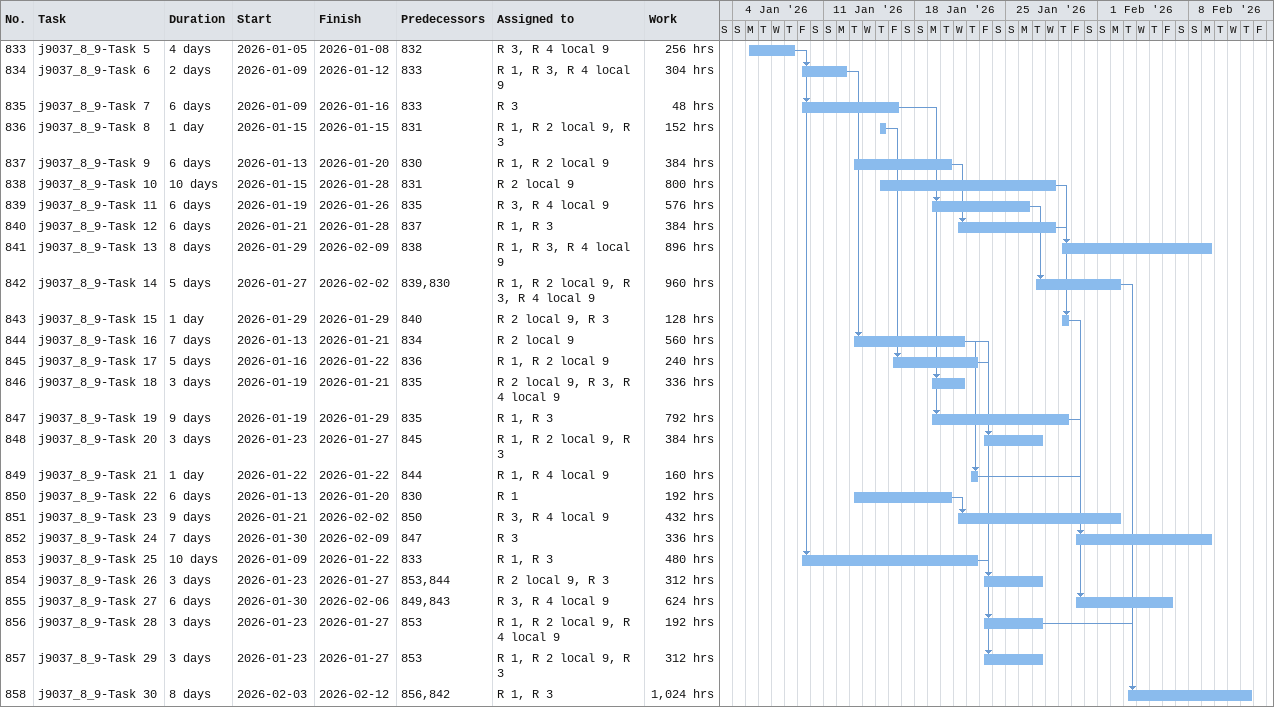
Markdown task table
| ID | Task | Duration | Start | Finish | Predecessors | Resources | Work (h) |
|---|---|---|---|---|---|---|---|
| 833 | j9037_8_9-Task 5 | 4d | 2026-01-05 | 2026-01-08 | 832 | R 3, R 4 local 9 | 256 |
| 834 | j9037_8_9-Task 6 | 2d | 2026-01-09 | 2026-01-12 | 833 | R 1, R 3, R 4 local 9 | 304 |
| 835 | j9037_8_9-Task 7 | 6d | 2026-01-09 | 2026-01-16 | 833 | R 3 | 48 |
| 836 | j9037_8_9-Task 8 | 1d | 2026-01-15 | 2026-01-15 | 831 | R 1, R 2 local 9, R 3 | 152 |
| 837 | j9037_8_9-Task 9 | 6d | 2026-01-13 | 2026-01-20 | 830 | R 1, R 2 local 9 | 384 |
| 838 | j9037_8_9-Task 10 | 10d | 2026-01-15 | 2026-01-28 | 831 | R 2 local 9 | 800 |
| 839 | j9037_8_9-Task 11 | 6d | 2026-01-19 | 2026-01-26 | 835 | R 3, R 4 local 9 | 576 |
| 840 | j9037_8_9-Task 12 | 6d | 2026-01-21 | 2026-01-28 | 837 | R 1, R 3 | 384 |
| 841 | j9037_8_9-Task 13 | 8d | 2026-01-29 | 2026-02-09 | 838 | R 1, R 3, R 4 local 9 | 896 |
| 842 | j9037_8_9-Task 14 | 5d | 2026-01-27 | 2026-02-02 | 839, 830 | R 1, R 2 local 9, R 3, R 4 local 9 | 960 |
| 843 | j9037_8_9-Task 15 | 1d | 2026-01-29 | 2026-01-29 | 840 | R 2 local 9, R 3 | 128 |
| 844 | j9037_8_9-Task 16 | 7d | 2026-01-13 | 2026-01-21 | 834 | R 2 local 9 | 560 |
| 845 | j9037_8_9-Task 17 | 5d | 2026-01-16 | 2026-01-22 | 836 | R 1, R 2 local 9 | 240 |
| 846 | j9037_8_9-Task 18 | 3d | 2026-01-19 | 2026-01-21 | 835 | R 2 local 9, R 3, R 4 local 9 | 336 |
| 847 | j9037_8_9-Task 19 | 9d | 2026-01-19 | 2026-01-29 | 835 | R 1, R 3 | 792 |
| 848 | j9037_8_9-Task 20 | 3d | 2026-01-23 | 2026-01-27 | 845 | R 1, R 2 local 9, R 3 | 384 |
| 849 | j9037_8_9-Task 21 | 1d | 2026-01-22 | 2026-01-22 | 844 | R 1, R 4 local 9 | 160 |
| 850 | j9037_8_9-Task 22 | 6d | 2026-01-13 | 2026-01-20 | 830 | R 1 | 192 |
| 851 | j9037_8_9-Task 23 | 9d | 2026-01-21 | 2026-02-02 | 850 | R 3, R 4 local 9 | 432 |
| 852 | j9037_8_9-Task 24 | 7d | 2026-01-30 | 2026-02-09 | 847 | R 3 | 336 |
| 853 | j9037_8_9-Task 25 | 10d | 2026-01-09 | 2026-01-22 | 833 | R 1, R 3 | 480 |
| 854 | j9037_8_9-Task 26 | 3d | 2026-01-23 | 2026-01-27 | 853, 844 | R 2 local 9, R 3 | 312 |
| 855 | j9037_8_9-Task 27 | 6d | 2026-01-30 | 2026-02-06 | 849, 843 | R 3, R 4 local 9 | 624 |
| 856 | j9037_8_9-Task 28 | 3d | 2026-01-23 | 2026-01-27 | 853 | R 1, R 2 local 9, R 4 local 9 | 192 |
| 857 | j9037_8_9-Task 29 | 3d | 2026-01-23 | 2026-01-27 | 853 | R 1, R 2 local 9, R 3 | 312 |
| 858 | j9037_8_9-Task 30 | 8d | 2026-02-03 | 2026-02-12 | 856, 842 | R 1, R 3 | 1024 |
